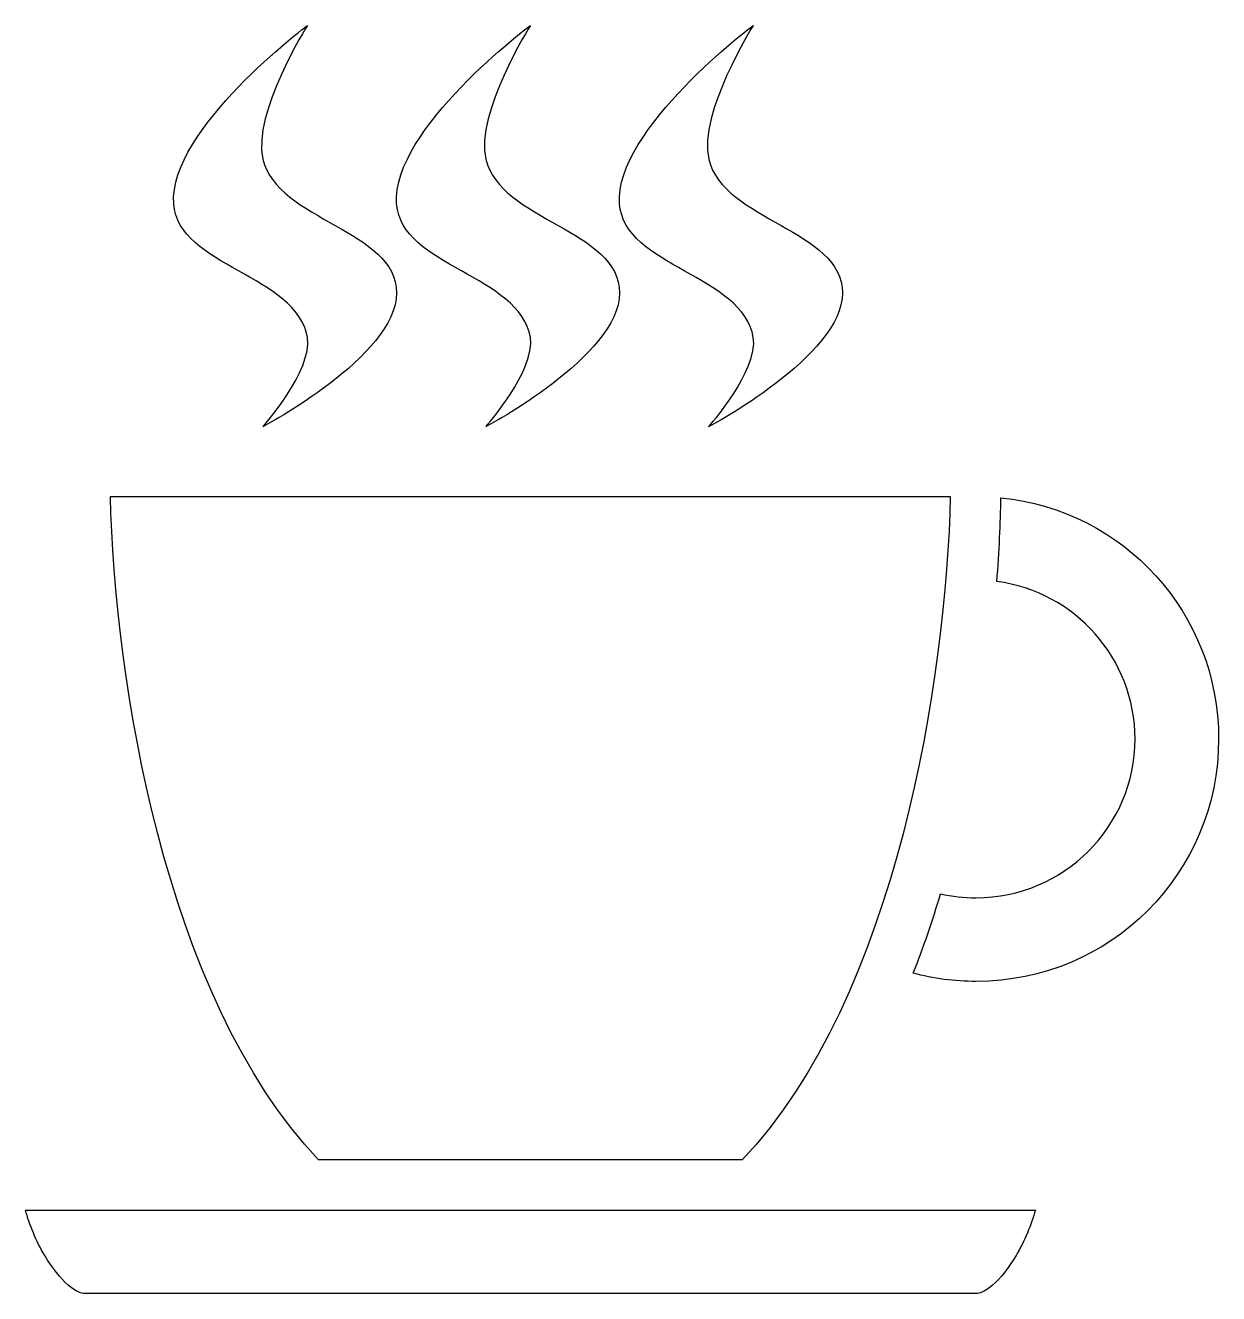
# Model space of a CAD drawing. Header units: centimetres. Extents: x -9 to 9.1, y -9.7 to 9.4.
import ezdxf

# ---------------------------------------------------------------- set-up
doc = ezdxf.new("R2010")
doc.units = ezdxf.units.CM
doc.header["$MEASUREMENT"] = 0
doc.layers.add('Layer 1', color=7, linetype='Continuous')

msp = doc.modelspace()

# ---------------------------------------------------------------- linework, layer by layer
at = {"layer": 'Layer 1'}
for points, knots in [([(-4.72281, 9.44563), (-4.72281, 9.44563), (-6.82657, 7.86854), (-6.74688, 6.74688), (-6.74688, 6.74688), (-6.67924, 5.79515), (-4.87568, 5.66464), (-4.72282, 4.72282), (-4.72282, 4.72282), (-4.64228, 4.22642), (-5.39751, 3.37344), (-5.39751, 3.37344), (-5.39751, 3.37344), (-5.39751, 3.37344), (-3.37345, 4.44337), (-3.37345, 5.3975), (-3.37345, 5.3975), (-3.37345, 6.35163), (-5.17824, 6.49294), (-5.39751, 7.42156), (-5.39751, 7.42156), (-5.56091, 8.11371), (-4.72282, 9.44562), (-4.72282, 9.44562), (-4.72282, 9.44562), (-4.72282, 9.44562), (-4.72281, 9.44563), (-4.72281, 9.44563)], [0, 0, 0, 0, 0.125, 0.125, 0.125, 0.125, 0.25, 0.25, 0.25, 0.25, 0.375, 0.375, 0.375, 0.375, 0.5, 0.5, 0.5, 0.5, 0.625, 0.625, 0.625, 0.625, 0.75, 0.75, 0.75, 0.75, 1, 1, 1, 1]), ([(-1.34938, 9.44563), (-1.34938, 9.44563), (-3.45314, 7.86855), (-3.37344, 6.74688), (-3.37344, 6.74688), (-3.3058, 5.79515), (-1.50224, 5.66464), (-1.34938, 4.72282), (-1.34938, 4.72282), (-1.26884, 4.22642), (-2.02407, 3.37344), (-2.02407, 3.37344), (-2.02407, 3.37344), (-2.02407, 3.37344), (-0.00001, 4.44337), (-0.00001, 5.3975), (-0.00001, 5.3975), (-0.00001, 6.35163), (-1.8048, 6.49294), (-2.02407, 7.42156), (-2.02407, 7.42156), (-2.18747, 8.11371), (-1.34938, 9.44562), (-1.34938, 9.44562), (-1.34938, 9.44562), (-1.34938, 9.44562), (-1.34938, 9.44563), (-1.34938, 9.44563)], [0, 0, 0, 0, 0.125, 0.125, 0.125, 0.125, 0.25, 0.25, 0.25, 0.25, 0.375, 0.375, 0.375, 0.375, 0.5, 0.5, 0.5, 0.5, 0.625, 0.625, 0.625, 0.625, 0.75, 0.75, 0.75, 0.75, 1, 1, 1, 1]), ([(2.02406, 9.44563), (2.02406, 9.44563), (-0.0797, 7.86855), (0, 6.74688), (0, 6.74688), (0.06764, 5.79515), (1.8712, 5.66464), (2.02406, 4.72282), (2.02406, 4.72282), (2.1046, 4.22642), (1.34937, 3.37344), (1.34937, 3.37344), (1.34937, 3.37344), (1.34937, 3.37344), (3.37343, 4.44337), (3.37343, 5.3975), (3.37343, 5.3975), (3.37343, 6.35163), (1.56864, 6.49294), (1.34937, 7.42156), (1.34937, 7.42156), (1.18597, 8.11371), (2.02406, 9.44562), (2.02406, 9.44562), (2.02406, 9.44562), (2.02406, 9.44562), (2.02406, 9.44563), (2.02406, 9.44563)], [0, 0, 0, 0, 0.125, 0.125, 0.125, 0.125, 0.25, 0.25, 0.25, 0.25, 0.375, 0.375, 0.375, 0.375, 0.5, 0.5, 0.5, 0.5, 0.625, 0.625, 0.625, 0.625, 0.75, 0.75, 0.75, 0.75, 1, 1, 1, 1]), ([(-7.70438, 2.31924), (-7.64408, -0.37732), (-6.90559, -5.24704), (-4.55414, -7.71674), (-4.55414, -7.71674), (-4.55414, -7.71674), (1.85539, -7.71674), (1.85539, -7.71674), (1.85539, -7.71674), (4.20684, -5.24705), (4.94537, -0.37732), (5.00563, 2.31924), (5.00563, 2.31924), (5.00563, 2.31924), (-7.70438, 2.31924), (-7.70438, 2.31924)], [0, 0, 0, 0, 0.2, 0.2, 0.2, 0.2, 0.4, 0.4, 0.4, 0.4, 0.6, 0.6, 0.6, 0.6, 1, 1, 1, 1]), ([(5.77242, 2.30047), (5.76458, 1.91455), (5.74493, 1.48865), (5.71035, 1.03303), (5.71035, 1.03303), (6.88654, 0.8787), (7.80107, -0.13249), (7.80107, -1.34938), (7.80107, -1.34938), (7.80107, -2.67236), (6.72047, -3.75295), (5.3975, -3.75295), (5.3975, -3.75295), (5.21251, -3.75295), (5.03249, -3.73115), (4.85927, -3.69117), (4.85927, -3.69117), (4.73648, -4.09683), (4.59884, -4.49932), (4.44434, -4.89338), (4.44434, -4.89338), (4.7482, -4.97456), (5.06758, -5.01799), (5.3975, -5.01799), (5.3975, -5.01799), (7.4281, -5.01799), (9.06611, -3.37998), (9.06611, -1.34938), (9.06611, -1.34938), (9.06611, 0.55463), (7.62595, 2.11345), (5.77237, 2.30047), (5.77237, 2.30047), (5.77237, 2.30047), (5.77242, 2.30047), (5.77242, 2.30047)], [0, 0, 0, 0, 0.1, 0.1, 0.1, 0.1, 0.2, 0.2, 0.2, 0.2, 0.3, 0.3, 0.3, 0.3, 0.4, 0.4, 0.4, 0.4, 0.5, 0.5, 0.5, 0.5, 0.6, 0.6, 0.6, 0.6, 0.7, 0.7, 0.7, 0.7, 0.8, 0.8, 0.8, 0.8, 1, 1, 1, 1]), ([(-8.99177, -8.47576), (-8.92822, -8.69474), (-8.82925, -8.94804), (-8.69849, -9.16605), (-8.69849, -9.16605), (-8.58729, -9.35134), (-8.45855, -9.51212), (-8.3431, -9.61219), (-8.3431, -9.61219), (-8.22773, -9.71213), (-8.13842, -9.7408), (-8.09625, -9.7408), (-8.09625, -9.7408), (-8.09625, -9.7408), (5.3975, -9.7408), (5.3975, -9.7408), (5.3975, -9.7408), (5.43967, -9.7408), (5.52898, -9.71221), (5.64439, -9.61219), (5.64439, -9.61219), (5.75985, -9.51213), (5.88854, -9.35134), (5.99978, -9.16605), (5.99978, -9.16605), (6.1305, -8.94804), (6.22951, -8.69474), (6.29306, -8.47576), (6.29306, -8.47576), (6.29306, -8.47576), (-8.99181, -8.47576), (-8.99181, -8.47576), (-8.99181, -8.47576), (-8.99181, -8.47576), (-8.99177, -8.47576), (-8.99177, -8.47576)], [0, 0, 0, 0, 0.1, 0.1, 0.1, 0.1, 0.2, 0.2, 0.2, 0.2, 0.3, 0.3, 0.3, 0.3, 0.4, 0.4, 0.4, 0.4, 0.5, 0.5, 0.5, 0.5, 0.6, 0.6, 0.6, 0.6, 0.7, 0.7, 0.7, 0.7, 0.8, 0.8, 0.8, 0.8, 1, 1, 1, 1])]:
    msp.add_open_spline(points, degree=3, knots=knots, dxfattribs=at)

doc.saveas('drawing.dxf')
